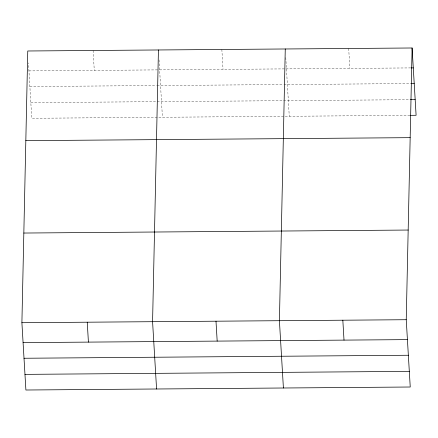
<?xml version="1.0" encoding="UTF-8"?>
<svg xmlns="http://www.w3.org/2000/svg" width="438" height="438" viewBox="0 0 438 438"><rect width="100%" height="100%" fill="white"/><g stroke="black" fill="none" stroke-linecap="round" stroke-linejoin="round"><path stroke-width="0.33" stroke-dasharray="2.19 1.64" d="M28.941 70.896L158.255 69.883M159.618 69.872L410.559 67.912M29.872 86.532L156.465 85.547M157.143 85.541L283.287 84.556M283.972 84.55L410.121 83.565M30.83 102.645L282.882 100.68M283.567 100.674L410.395 99.683M409.963 115.336L31.76 118.287L28.47 62.93M348.686 48.481L349.869 68.388M285.779 57.602L289.266 116.278M221.852 49.472L223.035 69.379M159.027 59.918L162.432 117.269M93.097 50.48L94.279 70.387"/><path stroke-width="0.66" d="M412.103 47.988L406.24 319.713L410.242 387.011L25.897 390.012L21.9 322.713L27.758 50.989L412.103 47.988L416.1 115.287L410.647 115.331M158.436 49.97L152.577 321.695L156.574 388.993M285.269 48.979L279.411 320.704L283.408 388.002M411.238 67.906L413.286 67.89M410.806 83.559L414.211 83.532M410.395 99.683L415.169 99.645M25.826 140.658L410.171 137.658M23.833 233.043L408.178 230.043M21.9 322.713L406.24 319.713M23.083 342.62L407.422 339.62M24.013 358.257L408.353 355.256M24.971 374.375L409.311 371.369M342.828 320.205L344.011 340.112M215.994 321.196L217.177 341.103M87.239 322.204L88.421 342.111"/></g></svg>
